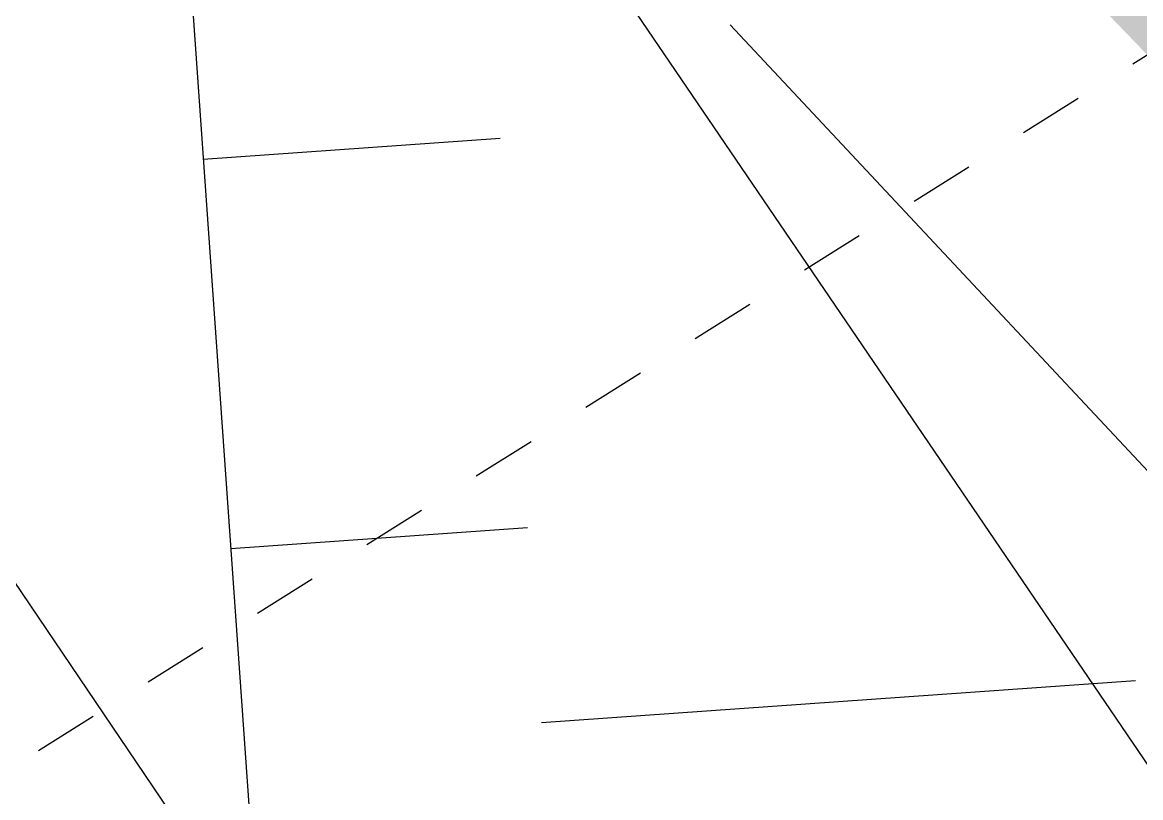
# Model space of a CAD drawing. Extents: x -2313930 to 3286427, y -3858277 to 2572692.
# Drawn here: x 538398 to 539300, y -288422 to -287796 of the extents above; entities that cross this region are included whole.
import ezdxf
from ezdxf.lldxf.tags import DXFTag

# ---------------------------------------------------------------- set-up
doc = ezdxf.new("R2010")
doc.units = 0
doc.linetypes.add('STYLE_01', pattern=[0.41664, 0.20828, -0.20836])
doc.layers.add('_GAZELEC-RESERVATION 2', color=132, linetype='Continuous', lineweight=18)
for name, color, linetype in [('DWG_280-140115-P - ALTEA-CANA', 252, 'Continuous'), ('Fond topo - TAL', 252, 'Continuous'), ('Fond topo - TAL_HAC', 252, 'Continuous'), ('Fond topo - VEG', 252, 'Continuous'), ('prlm-VRD', 2, 'Continuous'), ('SA - couvre sol', 252, 'Continuous'), ('SA - EVMV', 252, 'Continuous')]:
    doc.layers.add(name, color=color, linetype=linetype)
tags = doc.linetypes.add('L8', pattern=[0.22500000894069674, 0.1500000059604645, -0.07500000298023224]).pattern_tags.tags
tags[6:7] = [DXFTag(74, 4), DXFTag(75, 0), DXFTag(340, '0'), DXFTag(46, 0.0), DXFTag(50, 0.0), DXFTag(44, 0.0), DXFTag(45, 0.0)]
tags[4:5] = [DXFTag(74, 4), DXFTag(75, 0), DXFTag(340, '0'), DXFTag(46, 0.0), DXFTag(50, 0.0), DXFTag(44, 0.0), DXFTag(45, 0.0)]

# ---------------------------------------------------------------- blocks, each defined once
blk = doc.blocks.new('A$C1F970F0F')
at = {"layer": 'SA - couvre sol'}
h = blk.add_hatch(dxfattribs=at)
h.set_pattern_fill('PELOUSE6', color=256, scale=20.0000003, angle=-10.72360141139323, style=0, pattern_type=2)
h.set_pattern_definition([(349.2763985886067, (-277130161.1279894, -473864756.7787022), (22.32856350872324, 117.9043497231417), [37.5000005625, -202.5000030375]), (79.27639858860677, (-277130147.3110734, -473864759.3953308), (-235.8086994462835, 44.65712701744649), [15.000000225, -105.000001575]), (79.27639858860677, (-277130138.0997961, -473864761.1397498), (-235.8086994462835, 44.65712701744649), [15.000000225, -105.000001575]), (79.27639858860677, (-277130142.7054347, -473864760.2675403), (-235.8086994462835, 44.65712701744649), [18.75000028125, -101.25000151875]), (112.9664661186067, (-277130151.916716, -473864758.5231205), (-191.1515722884832, 280.4658259369293), [12.00000018, -420.7461593111922]), (45.58633105860677, (-277130133.4941673, -473864762.0119574), (22.32856353476547, 117.9043498154048), [12.00000018, -420.7461593111923]), (45.58633105860677, (-277130124.2828801, -473864763.7563783), (22.32856353476547, 117.9043498154048), [26.00000039, -406.6661590999923]), (112.9664661186067, (-277130161.1279894, -473864756.7787022), (-191.1515722884832, 280.4658259369293), [26.00000039, -406.6661590999922]), (349.2763985886067, (-277130073.3609553, -473864750.4999832), (22.32856350872324, 117.9043497231417), [44.42455106636825, -195.5754525336318]), (349.2763985886067, (-277130085.1249766, -473864728.4255323), (22.32856350872324, 117.9043497231417), [82.81008944215131, -56.09585564143782, 43.07431864611476, -58.01973967029608]), (349.2763985886067, (-277130096.7337571, -473864706.3804808), (22.32856350872324, 117.9043497231417), [119.4799495921992, -46.28746189431191, 29.47870124218051, -44.75389087130835]), (349.2763985886067, (-277130108.4191755, -473864684.3209158), (22.32856350872324, 117.9043497231417), [100.4611429069171, -139.5388606930829]), (349.2763985886067, (-277130104.5097786, -473864665.2146754), (22.32856350872324, 117.9043497231417), [65.56973938354608, -174.4302642164539])])
edge = h.paths.add_edge_path()
edge.add_arc((4686.17633280365, 6461.263957909795), 2929.999943103911, 34.48608965995057, 42.89962862937583)
edge.add_arc((6700.681395940306, 8333.233251919955), 179.999999986126, 42.89962847510776, 139.7693510133963)
edge.add_arc((8036.110016895354, 7056.094568132154), 2027.519382076243, 136.5878893291629, 177.4536643126465)
edge.add_line((6010.592568096673, 7146.171807559098), (6018.948373371913, 7145.931843945988))
edge.add_line((6018.948373371913, 7145.931843945988), (6030.66105542983, 6828.889455646445))
edge.add_line((6030.661055429829, 6828.889455646445), (6086.545484387591, 6513.581804602189))
edge.add_line((6086.545484387591, 6513.581804602189), (6198.444306795145, 6127.414684863436))
edge.add_line((6198.444306795145, 6127.414684863435), (6298.474729685709, 5856.208511224729))
edge.add_line((6298.474729685709, 5856.20851122473), (6412.911502342192, 5600.584971789341))
edge.add_line((6412.911502342192, 5600.58497178934), (6430.976089253624, 5561.150698599641))
edge.add_line((6430.976089253624, 5561.150698599641), (6391.541816136887, 5543.086111698089))
edge.add_line((6391.541816136887, 5543.086111698089), (6373.477229225455, 5582.520384887787))
edge.add_line((6373.477229225455, 5582.520384887787), (6385.636062437989, 5588.090268212786))
edge.add_line((6385.636062437989, 5588.090268212785), (6270.263852773479, 5845.803342882811))
edge.add_line((6270.263852773479, 5845.803342882812), (6260.946051039006, 5842.366608122313))
edge.add_line((6260.946051039007, 5842.366608122313), (6247.104147932258, 5879.895286746139))
edge.add_line((6247.104147932258, 5879.895286746139), (6256.486317609877, 5883.355762637208))
edge.add_line((6256.486317609876, 5883.355762637208), (6193.646684101131, 6053.728895531077))
edge.add_line((6193.64668410113, 6053.728895531078), (6224.942961944316, 5457.232163833863))
edge.add_line((6224.942961944316, 5457.232163833862), (6349.299166892059, 5359.882025415485))
edge.add_line((6349.29916689206, 5359.882025415484), (6631.131740746965, 5067.486222945057))
edge.add_line((6631.131740746965, 5067.486222945058), (7007.85703846356, 4662.392471667164))
edge.add_arc((6266.884495562824, 4074.377509715027), 945.9396940674151, 15.593354854106678, 38.434526739372416, ccw=False)
edge.add_line((7178.007696354092, 4328.653772497254), (7183.460765751301, 4267.538145496965))
edge.add_line((7183.460765751301, 4267.538145496964), (7669.186119522447, 4309.38338142006))
edge.add_line((7669.186119522446, 4309.383381420061), (7572.789861443083, 5439.941213907456))
edge.add_line((7572.789861443084, 5439.941213907456), (7073.641136563043, 5396.939554527152))
edge.add_line((7073.641136563043, 5396.939554527152), (7049.790845618051, 5685.959026753412))
edge.add_line((7049.790845618052, 5685.959026753411), (7549.313860756474, 5728.992931432434))
edge.add_arc((8316.594495169884, 5740.649924566463), 767.3691793620403, 180.3057384606458, 180.870405297152, ccw=False)
edge.add_line((7549.236240977923, 5736.555152486859), (7069.119661158346, 5822.525488846271))
edge.add_arc((7072.644821027429, 5842.212368796683), 19.99999985711144, 176.038037171249, 259.8481260634846, ccw=False)
edge.add_arc((8504.663289780396, 5743.031176354228), 1455.448990157917, 169.2799127558144, 176.0380375514712, ccw=False)
edge.add_arc((4686.176394906122, 6461.263910698351), 2429.999890929686, -10.61202557555735, -2.87348500570751)
edge.add_arc((7133.095811341383, 6338.443570199892), 20.00000020604537, 90.1409179801426, 177.126514438636, ccw=False)
edge.add_line((7133.046621735704, 6358.44350999165), (7614.451910480803, 6359.627511750571))
edge.add_arc((4808.667676000008, 6462.331267599114), 2807.663304587354, -2.096335715599202, 3.063663128893586)
edge.add_line((7612.31817326701, 6612.388327016001), (7134.702083077234, 6568.527275144537))
edge.add_arc((7132.873113816116, 6588.443471704308), 20.00000034913729, 182.9755633723495, 275.24694149338035, ccw=False)
edge.add_arc((4686.176253983268, 6461.263919471268), 2430.000032833829, 2.975562460078157, 14.66949649561051)
edge.add_arc((7056.312932851384, 7081.709150914684), 20.00000017546606, 105.4364946998268, 194.6694959608697, ccw=False)
edge.add_line((7050.989529879269, 7100.987672291234), (7513.850932238078, 7228.798181061445))
edge.add_arc((4661.509376136225, 6453.410151785248), 2955.855028348035, 15.2079308550242, 20.10997397197326)
edge.add_line((7437.158970696407, 7469.701584797454), (6987.694531252516, 7301.450674901103))
edge.add_arc((6980.682960577042, 7320.181341844977), 20.00000018748722, 200.5227063343824, 290.522704699226, ccw=False)
edge.add_arc((4686.301945798502, 6461.319648332696), 2429.862781547547, 20.52251332408417, 34.12876932729812)
edge.add_arc((6713.483443369026, 7834.969993664992), 18.89001674430282, 120.96134875829961, 213.2758309628496, ccw=False)
edge.add_line((6703.765290681826, 7851.168457730977), (7101.268859919588, 8120.247909627737))
at = {"layer": 'SA - EVMV'}
h = blk.add_hatch(dxfattribs=at)
h.set_pattern_fill('_USER', color=256, scale=74.99999999999999, angle=-55.72360141139323, style=0, pattern_type=0)
h.set_pattern_definition([(304.2763985886068, (-277130161.1279894, -473864756.7787022), (61.97477650275113, 42.238928459823), [])])
h.paths.add_polyline_path([(6137.262643169798, 3161.503242351281), (5258.989506963931, 4651.014984356799), (5823.535050065982, 5411.828376675677), (6009.896409179055, 5810.580329425578), (6042.353956317322, 6037.937811191567), (5791.842057863324, 7412.226220178691), (5768.869517604411, 9187.383885517163), (6965.043931057882, 9781.279833201925), (7125.730307530321, 8202.475428701919), (7356.548247893039, 6578.483473019976), (7421.051285208732, 6215.102708379585), (8728.798868082513, 6201.995811803044), (8825.59209412568, 5455.189202343771), (8884.907463838514, 4910.231636065007), (8937.364138919358, 4349.844162727043), (8990.109761245629, 3720.436779551583), (8238.933497559277, 3575.005023445903)])
at = {"layer": 'DWG_280-140115-P - ALTEA-CANA', "linetype": 'STYLE_01', "ltscale": 25, "elevation": 9.999999999999998e-08, "flags": 128}
blk.add_lwpolyline([(6157.431858122885, 5101.598669163901), (7110.772642211413, 5700.162566713818), (7721.64406765443, 6091.918632507646), (8325.013751331355, 6601.467358815867)], dxfattribs=at)
at = {"layer": 'Fond topo - TAL', "ltscale": 2, "flags": 128}
blk.add_lwpolyline([(6349.29916689206, 5359.882025415484), (6393.634916168832, 4731.478794189109)], dxfattribs=at)
at = {"layer": 'Fond topo - TAL', "linetype": 'L8', "ltscale": 2, "flags": 128}
blk.add_lwpolyline([(6398.432359729974, 5276.437064230576), (6885.914646545285, 4755.249367140475)], dxfattribs=at)
at = {"layer": 'Fond topo - TAL_HAC', "ltscale": 2}
for p, q in [((6355.949529298862, 5265.621540643324), (6379.890018635244, 5267.310614609254)), ((6358.166316802455, 5234.201379235616), (6382.106806104178, 5235.890453018534)), ((6383.215199835871, 5220.180372271093), (6431.096178480209, 5223.558520303122))]:
    blk.add_line(p, q, dxfattribs=at)
at = {"layer": 'Fond topo - VEG', "linetype": 'L8', "ltscale": 2, "flags": 128}
blk.add_lwpolyline([(6272.235057171149, 4742.981761970559, -0.1461605795907436), (6247.089785819436, 4783.359676455364, -0.08447389349986262), (6239.13581637764, 4864.125857179641, -0.06637936891064679), (6252.491647699683, 4929.029311328468, 0.08437984452359955), (6261.187718267242, 4980.569315418064, 0.05010970635882102), (6256.1346317761, 5030.258183014213, -0.04705580183753703), (6250.4329665785, 5083.122417147314, -0.09514968873046915), (6262.17129357769, 5149.000932628881, 0.09484955237763941), (6273.985410271602, 5215.077158828963, 0.1524108012211435), (6252.543496159763, 5280.947092223178, -0.1675748613661669), (6234.737673955546, 5341.693480280002, -0.02286700050591772), (6237.686926615442, 5373.431141871787, -0.0279181006687624), (6242.726681362093, 5399.054414568829, -0.04356325093390924), (6250.520288032293, 5421.291481896023, -0.05486440801208455), (6260.050326560514, 5437.416186614529, -0.2348375081875055), (6281.519493926814, 5448.215867596011, -0.1715711223639212), (6311.827398329639, 5437.662359171194, -0.07959279424644522), (6331.008360560367, 5416.53012244807, -0.1076193965248339), (6338.557313066308, 5396.701595104867, -0.01752386108863322), (6341.649337343493, 5369.77030492808, -0.02242115384559946), (6342.378855021345, 5348.591565883085, -0.03316812429899107), (6338.193315835396, 5294.138755436549, 0.04798409859788178), (6336.412584608261, 5256.384857244287, 0.01649806420841724), (6341.212123068559, 5197.809993301958, -0.01183216954226777), (6348.665026318695, 5116.213508331048, -0.006952203797678385), (6352.371136884484, 5047.030324805324, 0.008878458934086215), (6355.481939027953, 4992.866935315153, 0.04981669436650834), (6365.199068958713, 4937.80512471059, -0.06460179601333788), (6371.448306029311, 4895.070675779139, -0.01120563441936733), (6371.283055737464, 4868.544637461665, 0.006386091739000677), (6370.544558778536, 4822.008469174855, 0.01250662321618307), (6371.207663636191, 4791.75661960789, -0.02022156306974796), (6371.329157126002, 4773.037644756665, -0.1287583967355508), (6367.786174647989, 4761.167270455934, -0.06461116460279376), (6352.543825281337, 4742.132473755603, -0.03218135750141889), (6341.191048957877, 4732.527246961739, -0.04709506888260078), (6332.484592065067, 4727.263904247468, -0.05265523052369333), (6327.417141409638, 4725.446164171229, -0.02413978748708544), (6315.912643742486, 4723.222539363415, -0.1428337863468881), (6299.08464138173, 4725.612679720442, -0.0748176330732589)], format="xyb", close=True, dxfattribs=at)

msp = doc.modelspace()

# ---------------------------------------------------------------- linework, layer by layer
at = {"layer": '_GAZELEC-RESERVATION 2'}
msp.add_circle((486248.4803309143, -227485.9628347494), 2800178.148749841, dxfattribs=at)

# ---------------------------------------------------------------- block references
at = {"layer": 'prlm-VRD', "xscale": 10, "yscale": 10, "zscale": 10}
msp.add_blockref('A$C1F970F0F', (474984.297679401, -340562.691042779), dxfattribs=at)

doc.saveas('drawing.dxf')
